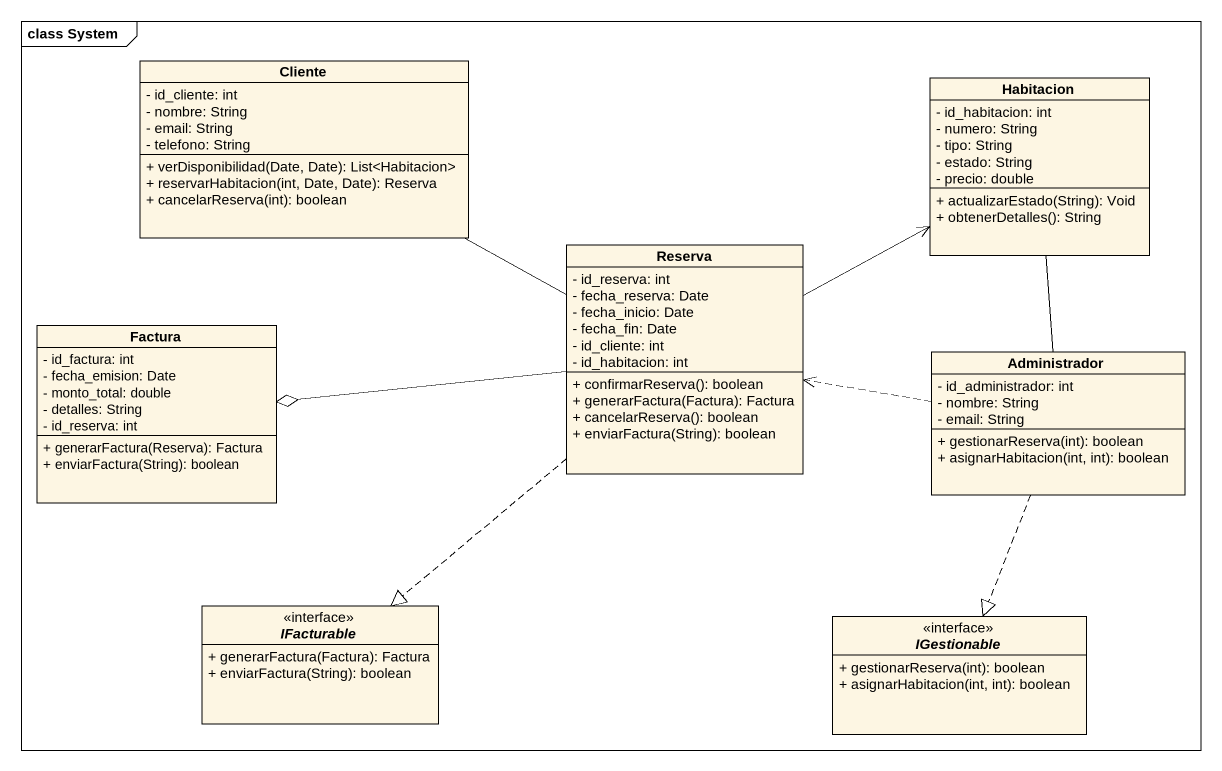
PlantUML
@startuml
mainframe class System
hide circle
hide empty members
skinparam classAttributeIconSize 0
class Cliente {
  - id_cliente: int
  - nombre: String
  - email: String
  - telefono: String
  + verDisponibilidad(Date, Date): List<Habitacion>
  + reservarHabitacion(int, Date, Date): Reserva
  + cancelarReserva(int): boolean
}
class Habitacion {
  - id_habitacion: int
  - numero: String
  - tipo: String
  - estado: String
  - precio: double
  + actualizarEstado(String): Void
  + obtenerDetalles(): String
}
class Reserva {
  - id_reserva: int
  - fecha_reserva: Date
  - fecha_inicio: Date
  - fecha_fin: Date
  - id_cliente: int
  - id_habitacion: int
  + confirmarReserva(): boolean
  + generarFactura(Factura): Factura
  + cancelarReserva(): boolean
  + enviarFactura(String): boolean
}
class Factura {
  - id_factura: int
  - fecha_emision: Date
  - monto_total: double
  - detalles: String
  - id_reserva: int
  + generarFactura(Reserva): Factura
  + enviarFactura(String): boolean
}
class Administrador {
  - id_administrador: int
  - nombre: String
  - email: String
  + gestionarReserva(int): boolean
  + asignarHabitacion(int, int): boolean
}
interface IFacturable <<interface>> {
  + generarFactura(Factura): Factura
  + enviarFactura(String): boolean
}
interface IGestionable {
  + gestionarReserva(int): boolean
  + asignarHabitacion(int, int): boolean
}
Cliente -right- Reserva
Reserva -right-> Habitacion
Reserva -left-o Factura
Reserva ..|> IFacturable
Administrador -up- Habitacion
Administrador .left.> Reserva
Administrador ..|> IGestionable
@enduml
